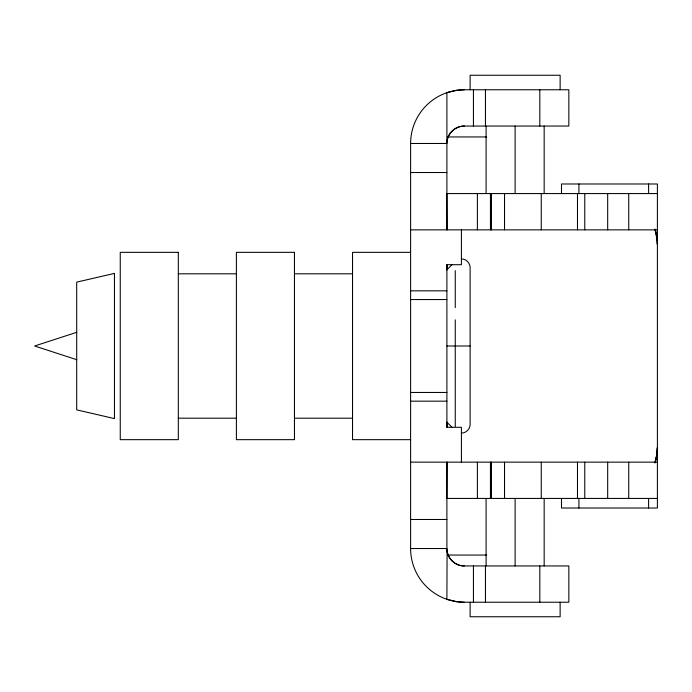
<?xml version="1.0" encoding="UTF-8"?>
<svg xmlns="http://www.w3.org/2000/svg" width="692" height="692" viewBox="0 0 692 692"><rect width="100%" height="100%" fill="white"/><g stroke="black" fill="none" stroke-linecap="round" stroke-linejoin="round"><path stroke-width="1.04" d="M541.256 498.43L541.256 462.144M447.049 462.144L446.894 498.43L657.4 498.43M447.084 551.04L446.894 599.333L457.248 601.763L464.315 602.23L568.841 602.23L568.841 565.944L464.315 565.944C455.007 566.117 446.721 557.83 446.894 548.522L446.894 462.144M655.212 462.377A50.81 50.81 0 0 0 657.4 447.62L657.218 451.928L654.961 463M657.4 447.62L656.777 455.57L655.229 462.022M447.084 140.96C448.191 132.63 455.924 125.953 464.315 126.056L568.841 126.056L568.841 89.77L464.315 89.77L457.248 90.237L446.894 92.667L446.894 229.856M446.894 269.802L452.213 264.482M76.7 332.324L34.6 346L76.7 359.676M461.417 433.106C466.079 433.131 470.153 429.057 470.127 424.395L470.127 267.605C470.153 262.943 466.079 258.869 461.417 258.894M447.966 136.947L486.58 136.947M464.315 602.23A53.717 53.717 0 0 1 410.607 548.522L410.607 143.478L446.894 143.478A17.421 17.421 0 0 1 448.165 136.947L449.056 135.078A17.421 17.421 0 0 1 464.315 126.056M410.607 172.516L446.894 172.516M657.4 193.57L446.894 193.57L447.049 229.856M410.607 229.856L657.4 229.856M410.607 252.338L352.531 252.338L352.531 439.662L410.607 439.662M178.32 273.807L236.396 273.807M294.463 273.807L352.531 273.807M410.607 290.83L446.894 290.83M410.607 299.541L446.894 299.541M446.894 346L470.127 346M410.607 392.459L446.894 392.459M410.607 401.17L446.894 401.17M178.32 418.193L236.396 418.193M294.463 418.193L352.531 418.193M410.607 462.144L657.4 462.144M410.607 519.484L446.894 519.484M410.607 548.522L446.894 548.522A17.421 17.421 0 0 0 448.165 555.053L449.056 556.922A17.421 17.421 0 0 0 464.315 565.944M447.966 555.053L486.58 555.053M446.894 422.198L452.213 427.518M654.961 229L657.296 240.963M655.229 229.978L656.777 236.43L657.4 244.38A50.81 50.81 0 0 0 655.212 229.623M657.339 241.819L657.4 244.38M648.603 183.986L648.603 193.57M648.603 498.43L648.603 508.014M628.734 193.57L628.734 229.856M628.734 462.144L628.734 498.43M607.68 193.57L607.68 229.856M607.68 462.144L607.68 498.43M584.775 193.57L584.775 229.856M584.775 462.144L584.775 498.43M578.919 183.986L578.919 193.57M578.919 498.43L578.919 508.014M577.483 193.57L577.483 229.856M577.483 462.144L577.483 498.43M561.497 193.57L561.497 183.986L657.4 183.986L657.4 508.014L561.497 508.014L561.497 498.43M560.131 89.77L560.131 75.246L470.127 75.246L470.127 89.77M560.131 602.23L560.131 616.754L470.127 616.754L470.127 602.23M544.163 126.056L544.163 193.57M544.163 498.43L544.163 565.944M541.256 193.57L541.256 229.856M539.812 89.77L539.812 126.056M539.812 565.944L539.812 602.23M515.125 126.056L515.125 193.57M515.125 498.43L515.125 565.944M504.529 193.57L504.529 229.856M504.529 462.144L504.529 498.43M491.467 193.57L491.467 229.856M491.467 462.144L491.467 498.43M490.446 193.57L490.446 229.856M490.446 462.144L490.446 498.43M486.095 126.056L486.095 193.57M486.095 498.43L486.095 565.944M485.455 89.77L485.455 126.056M485.455 565.944L485.455 602.23M477.385 193.57L477.385 229.856M477.385 462.144L477.385 498.43M473.432 89.77L473.432 126.056M473.432 565.944L473.432 602.23M461.417 229.856L461.417 264.699L446.894 264.699L446.894 427.301L461.417 427.301L461.417 462.144M455.258 270.659L455.258 307.611M455.258 319.868L455.258 426.419M447.049 264.43L447.049 269.837M447.049 422.163L447.049 427.57M410.607 143.478A53.717 53.717 0 0 1 464.315 89.77M114.448 273.409L76.7 282.128L76.7 409.872L114.448 418.591L114.448 273.409M178.32 252.338L120.252 252.338L120.252 439.662L178.32 439.662L178.32 252.338M294.463 252.338L236.396 252.338L236.396 439.662L294.463 439.662L294.463 252.338"/></g></svg>
